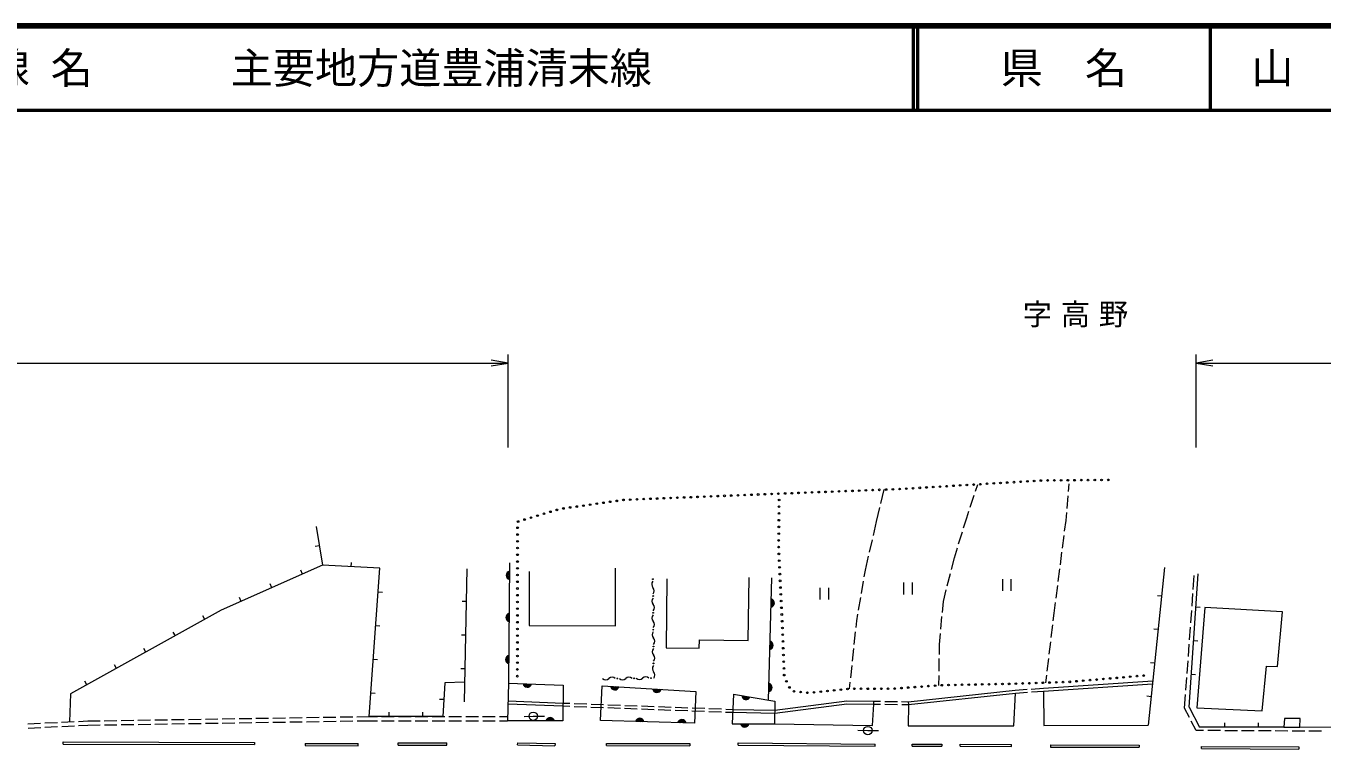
# Model space of a CAD drawing. Units: millimetres, scale not verified. Extents: x 40000 to 680000, y 20000 to 380000.
# Drawn here: x 192428 to 346283, y 294206 to 380000 of the extents above; entities that cross this region are included whole.
import ezdxf
from ezdxf.enums import TextEntityAlignment as Align

# ---------------------------------------------------------------- set-up
doc = ezdxf.new("R2010")
doc.units = ezdxf.units.MM
doc.header["$LTSCALE"] = 1000
doc.layers.add('M-BMK-HTXT', color=7, linetype='Continuous')
doc.layers.add('M-TTL-TXT', color=7, linetype='Continuous')
for name, color, linetype, lineweight in [('M-STR-HTXT', 7, 'Continuous', 13), ('M-TTL', 2, 'Continuous', 140), ('M-TTL-LINE', 7, 'Continuous', 50), ('M-WORK', 1, 'Continuous', 13)]:
    doc.layers.add(name, color=color, linetype=linetype, lineweight=lineweight)
doc.styles.add('ＭＳ ゴシック', font='')
doc.styles.get('ＭＳ ゴシック').set_extended_font_data('MS Gothic')

# ---------------------------------------------------------------- blocks, each defined once
blk = doc.blocks.new('open_arrow')
at = {"color": 0, "linetype": 'Continuous', "lineweight": -2}
blk.add_lwpolyline([(7.5, 1.25), (0, 0), (7.5, -1.25)], dxfattribs=at)

msp = doc.modelspace()

# ---------------------------------------------------------------- linework, layer by layer
at = {"layer": 'M-STR-HTXT'}
for p, q in [((249652, 330000), (249652, 341000)), ((331327, 330000), (331327, 341000)), ((66500, 340000), (249652, 340000)), ((331327, 340000), (566616, 340000))]:
    msp.add_line(p, q, dxfattribs=at)
at = {"layer": 'M-TTL'}
msp.add_line((680000, 380000), (40000, 380000), dxfattribs=at)
at = {"layer": 'M-TTL-LINE'}
for p, q in [((297750, 380000), (297750, 370000)), ((298250, 380000), (298250, 370000)), ((333000, 380000), (333000, 370000)), ((40000, 370000), (680000, 370000))]:
    msp.add_line(p, q, dxfattribs=at)
at = {"layer": 'M-WORK'}
for p, q in [((293917, 323335), (294316, 324983)), ((305155, 324810), (305422, 325614)), ((316238, 325680), (316155, 324755)), ((304525, 322912), (304998, 324336)), ((316110, 324257), (315975, 322763)), ((293400, 321201), (293799, 322849)), ((303737, 320462), (304100, 321634)), ((304100, 321634), (304367, 322438)), ((315930, 322265), (315847, 321340)), ((293018, 319532), (293400, 321201)), ((315847, 321340), (315681, 320042)), ((292572, 317582), (292906, 319044)), ((303144, 318552), (303589, 319985)), ((315618, 319546), (315429, 318058)), ((227258, 318320), (226764, 318241)), ((292078, 315426), (292460, 317095)), ((302632, 316903), (302996, 318075)), ((315366, 317562), (315177, 316074)), ((225272, 314972), (225069, 315428)), ((231033, 315844), (231058, 316343)), ((244776, 315608), (244456, 299810)), ((262398, 308815), (262420, 315656)), ((291943, 314634), (292078, 315426)), ((302285, 315521), (302632, 316903)), ((315113, 315578), (314924, 314090)), ((327582, 315731), (325642, 297038)), ((252153, 315272), (252175, 308873)), ((268516, 314386), (268407, 306207)), ((278174, 307077), (278283, 314560)), ((280553, 300026), (280950, 314535)), ((291606, 312662), (291859, 314141)), ((296598, 313956), (296598, 312556)), ((297648, 312556), (297648, 313956)), ((301797, 313582), (302163, 315036)), ((308332, 314361), (308332, 312961)), ((309382, 312961), (309382, 314361)), ((330517, 299188), (331570, 314994)), ((330995, 313153), (331115, 314791)), ((221619, 313344), (221415, 313801)), ((234240, 312853), (234739, 312818)), ((286685, 313350), (286685, 311950)), ((287735, 311950), (287735, 313350)), ((301327, 311715), (301675, 313097)), ((314861, 313594), (314672, 312106)), ((327232, 312352), (326734, 312404)), ((330848, 311158), (330958, 312654)), ((217965, 311716), (217761, 312173)), ((244697, 311709), (244197, 311719)), ((291270, 310691), (291522, 312169)), ((301210, 310415), (301327, 311715)), ((314609, 311610), (314444, 310312)), ((331309, 311082), (331808, 311049)), ((332359, 310983), (331402, 299107)), ((341582, 310483), (332359, 310983)), ((213663, 309589), (213421, 310026)), ((290966, 308613), (291051, 309406)), ((291051, 309406), (291186, 310198)), ((301032, 308423), (301166, 309917)), ((314444, 310312), (314338, 309424)), ((330701, 309164), (330811, 310660)), ((340973, 304001), (341582, 310483)), ((210164, 307651), (209921, 308089)), ((233954, 308864), (234453, 308828)), ((244616, 307709), (244116, 307719)), ((252175, 308873), (262398, 308815)), ((290754, 306624), (290913, 308116)), ((300870, 306625), (300987, 307925)), ((314278, 308928), (314101, 307438)), ((326819, 308374), (326321, 308425)), ((330554, 307169), (330665, 308665)), ((268407, 306207), (272344, 306163)), ((272344, 306163), (272366, 307164)), ((272366, 307164), (278174, 307077)), ((300852, 305444), (300870, 306625)), ((314041, 306942), (313864, 305452)), ((330408, 305174), (330518, 306670)), ((331043, 307091), (331542, 307058)), ((206664, 305714), (206422, 306151)), ((233668, 304874), (234167, 304838)), ((290542, 304635), (290701, 306127)), ((300820, 303444), (300844, 304944)), ((313804, 304956), (313627, 303466)), ((330261, 303180), (330371, 304676)), ((203165, 303776), (202923, 304213)), ((244535, 303710), (244035, 303720)), ((290331, 302647), (290489, 304138)), ((326406, 304395), (325908, 304447)), ((330778, 303100), (331277, 303067)), ((339167, 298737), (339667, 304023)), ((339667, 304023), (340973, 304001)), ((199666, 301838), (199423, 302276)), ((249726, 302025), (249608, 297560)), ((256200, 301785), (256160, 297549)), ((260649, 297591), (260826, 301712)), ((260826, 301712), (271944, 301037)), ((290193, 301356), (290278, 302149)), ((300793, 301763), (300812, 302944)), ((313198, 301435), (326189, 302309)), ((313223, 301086), (326152, 301956)), ((313567, 302970), (313461, 302082)), ((330114, 301185), (330224, 302681)), ((197715, 300758), (197609, 297437)), ((233382, 300884), (233881, 300848)), ((242019, 300070), (241520, 300099)), ((271944, 301037), (271785, 297272)), ((276403, 300725), (276249, 297208)), ((276403, 300725), (281329, 299896)), ((297160, 299828), (309841, 301187)), ((297177, 299478), (309873, 300838)), ((309691, 296950), (309873, 300838)), ((309841, 301187), (311270, 301293)), ((309873, 300838), (311298, 300944)), ((311769, 301330), (313198, 301435)), ((311797, 300981), (313223, 301086)), ((313223, 301086), (313258, 296994)), ((325993, 300416), (325495, 300468)), ((329957, 299048), (330078, 300686)), ((235539, 298068), (235540, 298568)), ((239539, 298066), (239540, 298566)), ((249657, 299568), (256166, 299318)), ((249670, 299917), (256180, 299668)), ((256166, 299318), (256997, 299287)), ((256180, 299668), (257008, 299637)), ((257496, 299268), (258995, 299212)), ((257508, 299618), (259007, 299562)), ((259495, 299194), (260994, 299138)), ((259507, 299544), (261006, 299488)), ((261493, 299119), (262992, 299063)), ((261505, 299469), (263004, 299413)), ((263492, 299044), (264991, 298988)), ((263504, 299394), (265003, 299338)), ((265491, 298970), (266990, 298914)), ((265502, 299320), (267001, 299264)), ((267489, 298895), (268988, 298839)), ((267501, 299245), (269000, 299189)), ((269488, 298821), (270987, 298765)), ((269500, 299170), (270999, 299114)), ((271486, 298746), (272985, 298690)), ((271498, 299096), (272997, 299040)), ((273485, 298671), (274984, 298615)), ((273497, 299021), (274996, 298965)), ((275484, 298597), (276314, 298566)), ((275496, 298946), (276324, 298915)), ((276314, 298566), (281324, 298453)), ((276324, 298915), (281305, 298804)), ((281329, 299896), (281270, 297208)), ((281305, 298804), (289856, 299917)), ((281324, 298453), (289877, 299567)), ((289856, 299917), (293093, 299881)), ((289877, 299567), (293089, 299531)), ((292906, 297015), (293089, 299531)), ((293089, 299531), (293093, 299881)), ((293089, 299531), (293883, 299521)), ((293093, 299881), (293877, 299871)), ((294377, 299865), (295877, 299845)), ((294383, 299514), (295883, 299495)), ((296377, 299838), (297160, 299828)), ((296383, 299488), (297177, 299478)), ((297160, 299828), (297177, 299478)), ((297177, 299478), (297169, 296950)), ((330527, 297949), (329957, 299048)), ((330517, 299188), (331714, 296817)), ((331402, 299107), (339167, 298737)), ((192670, 297204), (194168, 297275)), ((194667, 297299), (196166, 297369)), ((196665, 297393), (198164, 297464)), ((196681, 296893), (198180, 296964)), ((198663, 297487), (199773, 297540)), ((198679, 296987), (199788, 297040)), ((199773, 297540), (201228, 297563)), ((199788, 297040), (201238, 297063)), ((201728, 297571), (203228, 297594)), ((201738, 297071), (203238, 297094)), ((203728, 297602), (205228, 297626)), ((203738, 297102), (205238, 297126)), ((205728, 297634), (207228, 297658)), ((205738, 297134), (207237, 297158)), ((207728, 297666), (209227, 297689)), ((207737, 297166), (209237, 297189)), ((209727, 297697), (211227, 297721)), ((209737, 297197), (211237, 297221)), ((211727, 297729), (213227, 297753)), ((211737, 297229), (213237, 297253)), ((213727, 297761), (215227, 297784)), ((213737, 297261), (215236, 297285)), ((215727, 297792), (217226, 297816)), ((215736, 297292), (217236, 297316)), ((217726, 297824), (219226, 297848)), ((217736, 297324), (219236, 297348)), ((219726, 297856), (221226, 297880)), ((219736, 297356), (221236, 297380)), ((221726, 297887), (223226, 297911)), ((221736, 297388), (223235, 297411)), ((223725, 297919), (225225, 297943)), ((223735, 297419), (225235, 297443)), ((225725, 297951), (227225, 297975)), ((225735, 297451), (227235, 297475)), ((227725, 297983), (229225, 298006)), ((227735, 297483), (229235, 297506)), ((229725, 298014), (231225, 298038)), ((229735, 297514), (231234, 297538)), ((231724, 298046), (233180, 298069)), ((231734, 297546), (233184, 297569)), ((233180, 298069), (234144, 298068)), ((233184, 297569), (234146, 297568)), ((234644, 298068), (236144, 298067)), ((234646, 297568), (236146, 297567)), ((236644, 298067), (238144, 298066)), ((236646, 297567), (238146, 297566)), ((238644, 298066), (240144, 298065)), ((238646, 297566), (240146, 297565)), ((240644, 298065), (242144, 298064)), ((240646, 297565), (242146, 297564)), ((242644, 298064), (244144, 298063)), ((242646, 297564), (244146, 297563)), ((244644, 298063), (246144, 298062)), ((244646, 297563), (246146, 297562)), ((246644, 298062), (248144, 298061)), ((246646, 297562), (248146, 297561)), ((248644, 298061), (249609, 298060)), ((248646, 297561), (249608, 297560)), ((256160, 297549), (249608, 297560)), ((251565, 298083), (252649, 298098)), ((252649, 298098), (253979, 298127)), ((271785, 297272), (260649, 297591)), ((276249, 297208), (281270, 297208)), ((281270, 297208), (292906, 297015)), ((297169, 296950), (309691, 296950)), ((313258, 296994), (325642, 297038)), ((331327, 296405), (330757, 297505)), ((334736, 296812), (334737, 297312)), ((338736, 296805), (338737, 297305)), ((192686, 296705), (194184, 296775)), ((194684, 296799), (196182, 296870)), ((291173, 296455), (292359, 296396)), ((292359, 296396), (293638, 296411)), ((332225, 296400), (331327, 296405)), ((334225, 296390), (332725, 296398)), ((336225, 296379), (334725, 296387)), ((338225, 296368), (336725, 296376)), ((340225, 296358), (338725, 296366)), ((342225, 296347), (340725, 296355)), ((341758, 296800), (343644, 296820)), ((344225, 296336), (342725, 296344)), ((343644, 296820), (347949, 296835)), ((346225, 296325), (344725, 296334)), ((196839, 294799), (196840, 295049)), ((196839, 294799), (219565, 294750)), ((196840, 295049), (219565, 295000)), ((219565, 295000), (219565, 294750)), ((225566, 294869), (225565, 294619)), ((225565, 294619), (231874, 294597)), ((225566, 294869), (231874, 294847)), ((231874, 294597), (231874, 294847)), ((236595, 294934), (242402, 294934)), ((236595, 294684), (236595, 294934)), ((236595, 294684), (242402, 294684)), ((242402, 294684), (242402, 294934)), ((250793, 294706), (250799, 294956)), ((250793, 294706), (255230, 294598)), ((250799, 294956), (255236, 294847)), ((255236, 294847), (255230, 294598)), ((261326, 294619), (261327, 294869)), ((261326, 294619), (271245, 294597)), ((261327, 294869), (271246, 294847)), ((271246, 294847), (271245, 294597)), ((276964, 294684), (276966, 294934)), ((276964, 294684), (293235, 294554)), ((276966, 294934), (293237, 294804)), ((293235, 294554), (293237, 294804)), ((297629, 294554), (297631, 294804)), ((297629, 294554), (301131, 294532)), ((297631, 294804), (301133, 294782)), ((301133, 294782), (301131, 294532)), ((303307, 294532), (303308, 294782)), ((303307, 294532), (309398, 294510)), ((303308, 294782), (309399, 294760)), ((309398, 294510), (309399, 294760)), ((314054, 294695), (314053, 294445)), ((314053, 294445), (324559, 294423)), ((314054, 294695), (324560, 294673)), ((324560, 294673), (324559, 294423)), ((331954, 294271), (331956, 294521)), ((331954, 294271), (343505, 294206)), ((331956, 294521), (343506, 294456)), ((343506, 294456), (343505, 294206))]:
    msp.add_line(p, q, dxfattribs=at)
for points in [[(226891, 320620), (227624, 316019), (215613, 310669), (197715, 300758)], [(244503, 302127), (242139, 302075), (241899, 298064), (233180, 298069), (234442, 315668), (227624, 316019)], [(249846, 316318), (249726, 302025), (256200, 301785)], [(343644, 296820), (343663, 297835), (341807, 297835), (341758, 296800), (331714, 296817)]]:
    msp.add_lwpolyline(points, dxfattribs=at)
for centre, radius in [((313703, 326079), 100), ((314503, 326085), 100), ((315303, 326092), 100), ((316103, 326099), 100), ((316903, 326105), 100), ((317703, 326112), 100), ((318503, 326119), 100), ((319303, 326125), 100), ((320103, 326132), 100), ((320903, 326139), 100), ((282544, 324535), 100), ((283343, 324565), 100), ((284143, 324596), 100), ((284942, 324626), 100), ((285741, 324657), 100), ((286541, 324687), 100), ((287340, 324718), 100), ((288140, 324748), 100), ((288939, 324778), 100), ((289739, 324809), 100), ((290538, 324839), 100), ((291337, 324870), 100), ((292137, 324900), 100), ((292936, 324931), 100), ((293736, 324961), 100), ((294535, 324991), 100), ((295334, 325022), 100), ((296134, 325056), 100), ((296932, 325104), 100), ((297731, 325152), 100), ((298529, 325200), 100), ((299328, 325248), 100), ((300126, 325296), 100), ((300925, 325344), 100), ((301724, 325392), 100), ((302522, 325440), 100), ((303321, 325488), 100), ((304119, 325536), 100), ((304918, 325584), 100), ((305716, 325632), 100), ((306515, 325680), 100), ((307314, 325728), 100), ((308112, 325776), 100), ((308911, 325824), 100), ((309709, 325872), 100), ((310508, 325920), 100), ((311306, 325968), 100), ((312105, 326016), 100), ((312903, 326064), 100), ((258607, 323091), 100), ((259399, 323204), 100), ((260191, 323316), 100), ((260983, 323429), 100), ((261775, 323541), 100), ((262567, 323653), 100), ((263359, 323766), 100), ((264158, 323803), 100), ((264958, 323835), 100), ((265757, 323867), 100), ((266556, 323899), 100), ((267356, 323930), 100), ((268155, 323962), 100), ((268954, 323994), 100), ((269754, 324026), 100), ((270553, 324058), 100), ((271353, 324090), 100), ((272152, 324122), 100), ((272951, 324154), 100), ((273751, 324186), 100), ((274550, 324217), 100), ((275349, 324249), 100), ((276149, 324281), 100), ((276948, 324313), 100), ((277747, 324345), 100), ((278547, 324377), 100), ((279346, 324409), 100), ((280146, 324441), 100), ((280945, 324473), 100), ((281744, 324504), 100), ((281835, 323761), 100), ((252387, 321662), 100), ((253153, 321893), 100), ((253919, 322123), 100), ((254685, 322354), 100), ((255451, 322584), 100), ((256231, 322754), 100), ((257023, 322867), 100), ((257815, 322979), 100), ((281817, 322161), 100), ((281826, 322961), 100), ((250782, 320455), 100), ((250855, 321201), 100), ((251621, 321431), 100), ((281799, 320561), 100), ((281808, 321361), 100), ((250781, 318855), 100), ((250782, 319655), 100), ((281782, 318961), 100), ((281791, 319761), 100), ((250779, 317255), 100), ((250780, 318055), 100), ((281773, 318161), 100), ((281803, 317362), 100), ((250778, 315655), 100), ((250779, 316455), 100), ((281841, 316563), 100), ((281880, 315764), 100), ((250777, 314855), 100), ((250777, 314055), 100), ((266853, 314367), 50), ((281918, 314965), 100), ((281956, 314165), 100), ((250775, 312455), 100), ((250776, 313255), 100), ((266869, 312368), 50), ((281995, 313366), 100), ((282033, 312567), 100), ((250774, 310855), 100), ((250775, 311655), 100), ((282071, 311768), 100), ((282110, 310969), 100), ((250772, 309255), 100), ((250773, 310055), 100), ((266884, 310368), 50), ((282148, 310170), 100), ((282186, 309371), 100), ((250771, 307655), 100), ((250772, 308455), 100), ((266900, 308368), 50), ((282225, 308572), 100), ((282256, 307773), 100), ((250770, 306855), 100), ((266915, 306368), 50), ((282287, 306973), 100), ((282317, 306174), 100), ((250769, 305255), 100), ((250770, 306055), 100), ((282348, 305374), 100), ((282379, 304575), 100), ((250767, 303655), 100), ((250768, 304455), 100), ((266931, 304368), 50), ((282410, 303775), 100), ((250767, 302855), 100), ((262625, 302583), 50), ((264625, 302599), 50), ((266625, 302615), 50), ((282440, 302976), 100), ((282706, 302236), 100), ((283058, 301518), 100), ((297153, 301499), 100), ((297951, 301557), 100), ((298749, 301615), 100), ((299547, 301673), 100), ((300345, 301731), 100), ((301143, 301784), 100), ((301943, 301799), 100), ((302742, 301815), 100), ((303542, 301831), 100), ((304342, 301847), 100), ((305142, 301863), 100), ((305942, 301878), 100), ((306742, 301894), 100), ((307541, 301910), 100), ((308341, 301926), 100), ((309141, 301942), 100), ((309941, 301966), 100), ((310740, 301992), 100), ((311540, 302019), 100), ((312339, 302045), 100), ((313139, 302072), 100), ((313939, 302098), 100), ((314738, 302124), 100), ((315538, 302151), 100), ((316337, 302183), 100), ((317134, 302251), 100), ((317931, 302318), 100), ((318728, 302385), 100), ((319526, 302453), 100), ((320323, 302520), 100), ((321120, 302587), 100), ((321917, 302655), 100), ((322714, 302722), 100), ((323511, 302789), 100), ((324309, 302857), 100), ((325106, 302924), 100), ((283593, 301061), 100), ((284389, 300974), 100), ((285184, 300887), 100), ((285980, 300932), 100), ((286776, 301012), 100), ((287572, 301093), 100), ((288367, 301174), 100), ((289163, 301254), 100), ((289959, 301335), 100), ((290758, 301358), 100), ((291558, 301358), 100), ((292358, 301358), 100), ((293158, 301358), 100), ((293958, 301358), 100), ((294758, 301358), 100), ((295557, 301383), 100), ((296355, 301441), 100), ((252649, 298098), 500), ((292359, 296396), 500)]:
    msp.add_circle(centre, radius, dxfattribs=at)
for centre, radius, start, end in [((249946, 314817), 512, 102.19982, 256.83905), ((249946, 314817), 410, 105.44511, 253.59375), ((249946, 314817), 308, 110.97956, 248.0593), ((249946, 314817), 205, 122.80282, 236.23604), ((267252, 313746), 544, 136.83961, 224.04525), ((266470, 312989), 544, 316.83961, 44.04525), ((267267, 311746), 544, 136.83961, 224.04525), ((266486, 310990), 544, 316.83961, 44.04525), ((280755, 311525), 512, 281.113, 75.75224), ((280755, 311525), 410, 284.3583, 72.50694), ((280755, 311525), 308, 289.89275, 66.97249), ((280755, 311525), 205, 301.71601, 55.14923), ((249904, 309817), 512, 102.19982, 256.83905), ((249904, 309817), 410, 105.44511, 253.59375), ((249904, 309817), 308, 110.97956, 248.0593), ((249904, 309817), 205, 122.80282, 236.23604), ((267283, 309746), 544, 136.83961, 224.04525), ((266501, 308990), 544, 316.83961, 44.04525), ((267298, 307746), 544, 136.83961, 224.04525), ((266517, 306990), 544, 316.83961, 44.04525), ((280618, 306527), 512, 281.113, 75.75224), ((280618, 306527), 410, 284.3583, 72.50694), ((280618, 306527), 308, 289.89275, 66.97249), ((280618, 306527), 205, 301.71601, 55.14923), ((249862, 304817), 512, 102.19982, 256.83905), ((249862, 304817), 410, 105.44511, 253.59375), ((249862, 304817), 308, 110.97956, 248.0593), ((249862, 304817), 205, 122.80282, 236.23604), ((267314, 305746), 544, 136.83961, 224.04525), ((266532, 304990), 544, 316.83961, 44.04525), ((267329, 303746), 544, 136.83961, 224.04525), ((266547, 302990), 544, 316.83961, 44.04525), ((251935, 302056), 512, 190.55929, 345.19852), ((251935, 302056), 410, 193.80458, 341.95322), ((251935, 302056), 308, 199.33903, 336.41878), ((251935, 302056), 205, 211.16229, 324.59551), ((261247, 302966), 544, 226.85923, 314.06487), ((262003, 302184), 544, 46.85923, 134.06487), ((262330, 301733), 512, 189.20663, 343.84586), ((262330, 301733), 410, 192.45192, 340.60056), ((262330, 301733), 308, 197.98637, 335.06612), ((262330, 301733), 205, 209.80963, 323.24285), ((263247, 302982), 544, 226.85923, 314.06487), ((264003, 302200), 544, 46.85923, 134.06487), ((265247, 302998), 544, 226.85923, 314.06487), ((266003, 302216), 544, 46.85923, 134.06487), ((280482, 301529), 512, 281.113, 75.75224), ((280482, 301529), 410, 284.3583, 72.50694), ((280482, 301529), 308, 289.89275, 66.97249), ((280482, 301529), 205, 301.71601, 55.14923), ((267321, 301430), 512, 189.20663, 343.84586), ((267321, 301430), 410, 192.45192, 340.60056), ((267321, 301430), 308, 197.98637, 335.06612), ((267321, 301430), 205, 209.80963, 323.24285), ((277901, 300587), 512, 183.12875, 337.76798), ((277901, 300587), 410, 186.37404, 334.52268), ((277901, 300587), 308, 191.90849, 328.98823), ((277901, 300587), 205, 203.73175, 317.16497), ((254660, 297439), 512, 12.58459, 167.22382), ((254660, 297439), 410, 15.82989, 163.97853), ((254660, 297439), 308, 21.36433, 158.44408), ((254660, 297439), 205, 33.1876, 146.62082), ((265284, 297346), 512, 11.03598, 165.67521), ((265284, 297346), 410, 14.28128, 162.42992), ((265284, 297346), 308, 19.81572, 156.89547), ((265284, 297346), 205, 31.63899, 145.07221), ((270282, 297202), 512, 11.03598, 165.67521), ((270282, 297202), 410, 14.28128, 162.42992), ((270282, 297202), 308, 19.81572, 156.89547), ((270282, 297202), 205, 31.63899, 145.07221), ((277749, 297321), 512, 192.68038, 347.31962), ((277749, 297321), 410, 195.92568, 344.07432), ((277749, 297321), 308, 201.46013, 338.53987), ((277749, 297321), 205, 213.28339, 326.71661)]:
    msp.add_arc(centre, radius, start, end, dxfattribs=at)

# ---------------------------------------------------------------- block references
at = {"layer": 'M-STR-HTXT', "xscale": 267, "yscale": 267, "rotation": 180}
msp.add_blockref('open_arrow', (249652, 340000), dxfattribs=at)
at = {"layer": 'M-STR-HTXT', "xscale": 267, "yscale": 267}
msp.add_blockref('open_arrow', (331327, 340000), dxfattribs=at)

# ---------------------------------------------------------------- texts
at = {"layer": 'M-BMK-HTXT', "insert": (317512, 345657), "char_height": 2566, "attachment_point": 5, "style": 'ＭＳ ゴシック'}
msp.add_mtext('\\T1.29;字高野', dxfattribs=at)
at = {"layer": 'M-TTL-TXT', "style": 'ＭＳ ゴシック'}
for s, p in [('路 線 名', (180380, 375000)), ('主要地方道豊浦清末線', (216734, 375000))]:
    msp.add_text(s, height=3666, dxfattribs=at).set_placement(p, align=Align.MIDDLE_LEFT)
for s, p in [('県\u3000名', (315625, 375000)), ('山\u3000口\u3000県', (350375, 375000))]:
    msp.add_text(s, height=3666, dxfattribs=at).set_placement(p, align=Align.MIDDLE_CENTER)

doc.saveas('drawing.dxf')
